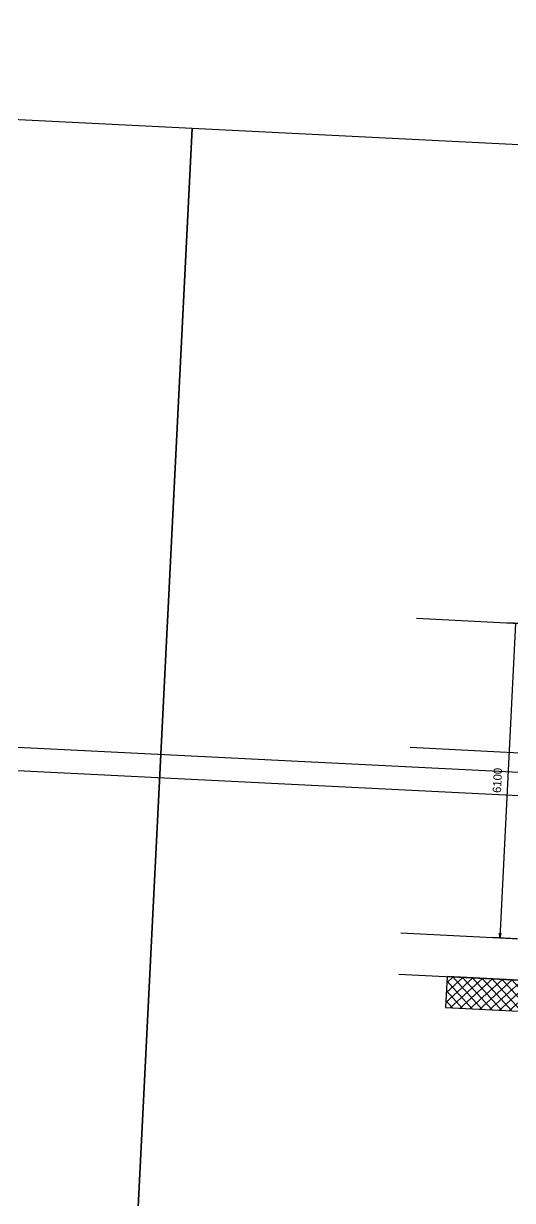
# Model space of a CAD drawing. Extents: x 549999 to 550212, y 1838161 to 1838467.
# Drawn here: x 550140.84 to 550150.3, y 1838269.32 to 1838292.11 of the extents above; entities that cross this region are included whole.
import ezdxf

# ---------------------------------------------------------------- set-up
doc = ezdxf.new("R2010")
doc.units = 0
for name, color, linetype in [('Level 11', 7, 'Continuous'), ('Level 18', 7, 'Continuous'), ('Level 20', 7, 'Continuous'), ('Level 28', 7, 'Continuous'), ('Level 35', 7, 'Continuous')]:
    doc.layers.add(name, color=color, linetype=linetype)

msp = doc.modelspace()

# ---------------------------------------------------------------- linework, layer by layer
at = {"layer": 'Level 11'}
for p, q in [((550149.013, 1838273.157), (550149.536, 1838273.63)), ((550149.023, 1838273.348), (550149.345, 1838273.639)), ((550149.032, 1838273.538), (550149.154, 1838273.649)), ((550149.526, 1838273.03), (550149.034, 1838273.573)), ((550149.097, 1838273.051), (550149.726, 1838273.62)), ((550149.716, 1838273.02), (550149.147, 1838273.649)), ((550149.288, 1838273.042), (550149.917, 1838273.611)), ((550149.907, 1838273.011), (550149.338, 1838273.64)), ((550149.479, 1838273.032), (550150.108, 1838273.601)), ((550150.098, 1838273.001), (550149.529, 1838273.63)), ((550149.669, 1838273.023), (550150.298, 1838273.592)), ((550150.288, 1838272.992), (550149.719, 1838273.621)), ((550149.86, 1838273.013), (550150.489, 1838273.582)), ((550150.479, 1838272.982), (550149.91, 1838273.611)), ((550150.051, 1838273.003), (550150.68, 1838273.573)), ((550150.67, 1838272.973), (550150.101, 1838273.602)), ((550150.241, 1838272.994), (550150.871, 1838273.563)), ((550150.861, 1838272.963), (550150.291, 1838273.592)), ((550149.335, 1838273.039), (550149.024, 1838273.383)), ((550149.144, 1838273.049), (550149.015, 1838273.192))]:
    msp.add_line(p, q, dxfattribs=at)
at = {"layer": 'Level 18'}
for p, q in [((550148.448, 1838280.593), (550180.915, 1838278.97)), ((550148.323, 1838278.096), (550180.79, 1838276.473)), ((550148.143, 1838274.501), (550180.61, 1838272.877)), ((550148.103, 1838273.702), (550180.57, 1838272.078))]:
    msp.add_line(p, q, dxfattribs=at)
at = {"layer": 'Level 20'}
for p, q in [((550207.985, 1838274.729), (550070.846, 1838281.585)), ((550207.962, 1838274.28), (550070.823, 1838281.136)), ((550150.364, 1838280.497), (550150.059, 1838274.405)), ((550150.813, 1838280.475), (550150.214, 1838280.505)), ((550150.509, 1838274.382), (550149.909, 1838274.412))]:
    msp.add_line(p, q, dxfattribs=at)
msp.add_lwpolyline([(550150.079, 1838274.493), (550150.059, 1838274.405), (550150.049, 1838274.495)], close=True, dxfattribs=at)
at = {"layer": 'Level 28'}
for p, q in [((550149.038, 1838273.655), (550149.008, 1838273.056)), ((550152.534, 1838273.48), (550149.038, 1838273.655)), ((550149.008, 1838273.056), (550152.504, 1838272.881))]:
    msp.add_line(p, q, dxfattribs=at)
at = {"layer": 'Level 35'}
for points in [[(550102.021, 1838263.365), (550142.667, 1838261.333), (550144.104, 1838290.076), (550103.458, 1838292.108)], [(550142.667, 1838261.333), (550183.313, 1838259.301), (550184.75, 1838288.044), (550144.104, 1838290.076)]]:
    msp.add_lwpolyline(points, close=True, dxfattribs=at)

# ---------------------------------------------------------------- texts
at = {"layer": 'Level 20'}
msp.add_text('6100', height=0.1622, rotation=87.138, dxfattribs=at).set_placement((550150.08, 1838277.21))

doc.saveas('drawing.dxf')
